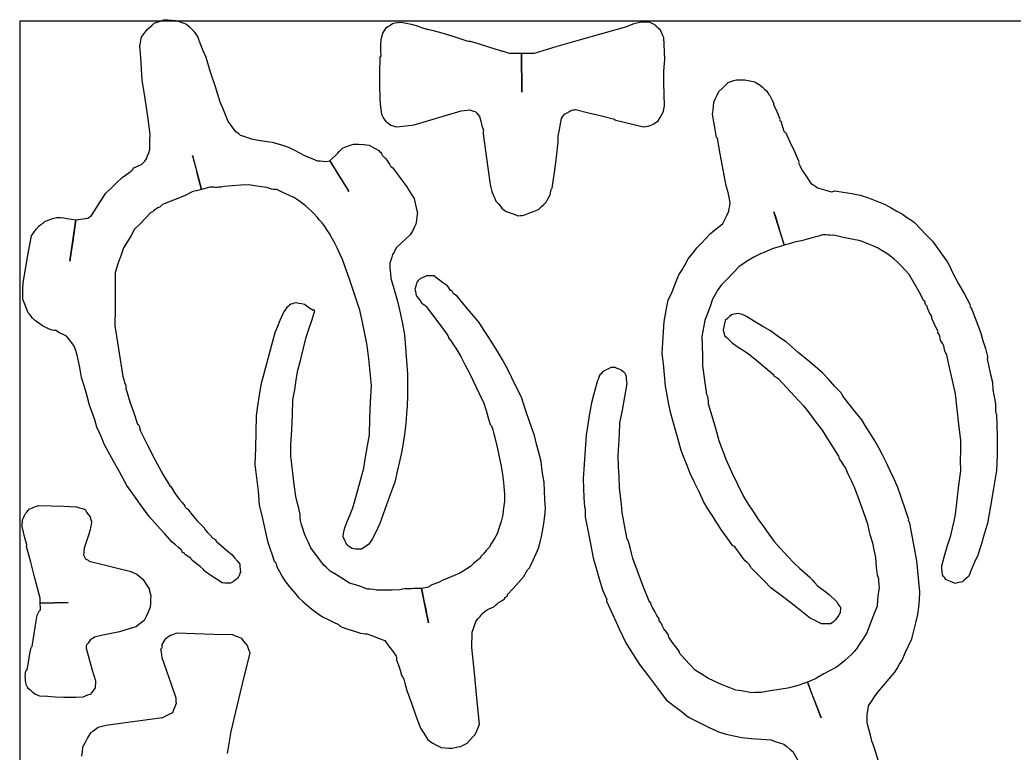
# Model space of a CAD drawing. Header units: millimetres. Extents: x 1 to 95, y 1 to 47.1.
# Drawn here: x 0.98 to 36.46, y 20.9 to 47.07 of the extents above; entities that cross this region are included whole.
import ezdxf

# ---------------------------------------------------------------- set-up
doc = ezdxf.new("R2010")
doc.units = ezdxf.units.MM

msp = doc.modelspace()

# ---------------------------------------------------------------- linework, layer by layer
at = {"flags": 128}
for points in [[(0.9829, 1.0166), (94.9829, 1.0166), (94.9829, 47.0166), (0.9829, 47.0166), (0.9829, 1.0166)], [(15.1694, 40.1759), (15.1502, 40.0502), (15.1303, 39.9168), (15.1114, 39.7776), (15.0523, 39.6575), (14.9873, 39.532), (14.9138, 39.3981), (14.7553, 39.2522), (14.5907, 39.0979), (14.4183, 38.9378), (14.3787, 38.8581), (14.3332, 38.7781), (14.2794, 38.6986), (14.2543, 38.5984), (14.2211, 38.4932), (14.1815, 38.3792), (14.1886, 38.2), (14.2033, 38.0207), (14.224, 37.8417), (14.3048, 37.563), (14.3859, 37.279), (14.4666, 36.9863), (14.5479, 36.6083), (14.6295, 36.2242), (14.7107, 35.8323), (14.7384, 35.3685), (14.7747, 34.8962), (14.8172, 34.4188), (14.8187, 34.0405), (14.8143, 33.6563), (14.8021, 33.2634), (14.7831, 33.0383), (14.7644, 32.8052), (14.7455, 32.5662), (14.7068, 32.2674), (14.6622, 31.9686), (14.6103, 31.6694), (14.532, 31.3107), (14.4481, 30.9459), (14.3561, 30.5731), (14.179, 30.0885), (14.0019, 29.5957), (13.8249, 29.097), (13.7462, 28.9174), (13.6614, 28.7377), (13.5683, 28.558), (13.5287, 28.4975), (13.4835, 28.4323), (13.4301, 28.3582), (13.3508, 28.2982), (13.2651, 28.2382), (13.1717, 28.1777), (13.0667, 28.1772), (12.953, 28.183), (12.8336, 28.1964), (12.7735, 28.2359), (12.7134, 28.2817), (12.6533, 28.3348), (12.613, 28.4201), (12.5671, 28.5138), (12.5127, 28.6129), (12.5321, 28.7326), (12.5574, 28.8519), (12.5908, 28.9717), (12.6751, 29.1912), (12.7682, 29.417), (12.8664, 29.65), (12.9897, 30.1151), (13.1213, 30.5872), (13.2587, 31.0656), (13.3163, 31.4646), (13.3802, 31.8631), (13.4523, 32.2618), (13.4698, 32.8395), (13.4928, 33.4235), (13.5241, 34.0148), (13.4821, 34.4926), (13.4344, 34.9704), (13.3783, 35.4481), (13.2966, 35.8659), (13.2093, 36.2837), (13.114, 36.7018), (12.932, 37.2382), (12.7503, 37.7753), (12.5686, 38.3123), (12.4882, 38.5109), (12.4017, 38.7158), (12.307, 38.9284), (12.2207, 39.0932), (12.1262, 39.266), (12.0259, 39.4451), (11.9458, 39.5642), (11.8596, 39.6891), (11.7652, 39.8223), (11.6792, 39.9213), (11.5854, 40.0265), (11.4851, 40.1394), (11.3851, 40.2388), (11.2792, 40.3378), (11.1651, 40.4368), (10.9194, 40.6149), (10.7855, 40.7141), (10.5801, 40.8127), (10.3666, 40.9113), (10.1469, 41.0099), (10.1068, 41.0096), (10.0673, 41.0097), (10.0272, 41.0092), (9.9615, 41.0291), (9.8877, 41.0543), (9.8083, 41.0879), (9.5888, 41.113), (9.3696, 41.1458), (9.1504, 41.185), (8.8654, 41.1633), (8.5729, 41.1422), (8.2743, 41.121), (8.1688, 41.0946), (8.0684, 41.0911), (8.0055, 41.0886), (7.9482, 41.09), (7.9057, 41.0961), (7.8375, 41.0975), (7.7637, 41.096), (7.4616, 41.019), (7.3617, 41.4017), (7.2983, 41.6552), (7.2837, 41.7308), (7.2618, 41.8039), (7.2252, 41.938), (7.2197, 41.958), (7.1887, 42.0647), (7.1741, 42.1232), (7.1472, 42.2256), (7.4616, 41.019), (7.2797, 40.9703), (7.1588, 40.939), (6.862, 40.7899), (6.4645, 40.6348), (6.0665, 40.4738), (6.0469, 40.4534), (6.0211, 40.4276), (5.9874, 40.3938), (5.9077, 40.3536), (5.8283, 40.3072), (5.7488, 40.2533), (5.7488, 40.2474), (5.743, 40.2332), (5.7292, 40.2134), (5.7092, 40.2133), (5.6836, 40.2072), (5.6496, 40.1929), (5.4652, 39.9929), (5.2729, 39.7933), (5.0748, 39.5931), (4.95, 39.3733), (4.8174, 39.1536), (4.6797, 38.9338), (4.5809, 38.6488), (4.483, 38.3554), (4.3847, 38.0564), (4.3875, 37.4189), (4.3839, 36.7818), (4.3733, 36.1442), (4.4616, 35.5472), (4.5579, 34.9446), (4.6602, 34.3336), (4.6865, 34.2339), (4.7207, 34.1289), (4.7615, 34.0153), (4.7618, 33.9556), (4.7677, 33.8956), (4.7817, 33.8362), (4.9091, 33.4384), (5.0444, 33.0405), (5.1854, 32.6427), (5.1918, 32.6371), (5.2057, 32.6233), (5.2257, 32.6034), (5.2458, 32.5375), (5.2659, 32.4643), (5.2863, 32.3844), (5.5477, 31.8679), (5.8146, 31.3513), (6.0899, 30.8348), (6.1701, 30.7093), (6.2507, 30.5764), (6.3305, 30.4376), (6.3369, 30.4375), (6.3706, 30.4179), (6.4365, 30.2986), (6.5113, 30.1795), (6.5915, 30.0605), (6.6778, 29.9553), (6.7718, 29.8419), (6.8718, 29.7228), (6.8719, 29.7031), (6.8777, 29.6831), (6.8919, 29.6633), (6.9119, 29.6434), (6.9377, 29.6234), (6.9718, 29.6039), (7.0778, 29.4651), (7.1923, 29.3258), (7.3123, 29.1874), (7.3923, 29.1078), (7.4781, 29.0224), (7.5722, 28.9298), (7.5723, 28.9095), (7.5783, 28.8897), (7.5922, 28.8699), (7.6786, 28.7707), (7.7725, 28.6715), (7.8724, 28.5724), (7.8988, 28.5523), (7.9325, 28.5327), (7.9725, 28.5131), (7.9726, 28.4933), (7.9785, 28.4729), (7.9925, 28.4534), (8.1725, 28.2952), (8.3586, 28.1364), (8.5525, 27.978), (8.6381, 27.8726), (8.7325, 27.7596), (8.833, 27.6404), (8.8332, 27.5551), (8.8394, 27.4612), (8.8539, 27.3619), (8.8344, 27.3161), (8.8143, 27.2622), (8.7946, 27.2024), (8.7753, 27.1765), (8.7495, 27.1424), (8.7161, 27.1022), (8.6501, 27.0621), (8.5766, 27.0162), (8.4973, 26.962), (8.3976, 26.9614), (8.2981, 26.9669), (8.1983, 26.9805), (7.9983, 27.1051), (7.799, 27.2377), (7.599, 27.3763), (7.579, 27.3961), (7.5592, 27.4217), (7.5389, 27.4554), (7.4133, 27.5546), (7.279, 27.6595), (7.1391, 27.7727), (7.1193, 27.7921), (7.0993, 27.8179), (7.079, 27.8518), (7.019, 27.8913), (6.9591, 27.9312), (6.8995, 27.9705), (6.8797, 27.9902), (6.8592, 28.0159), (6.8394, 28.0501), (6.8334, 28.0499), (6.8194, 28.0499), (6.7994, 28.05), (6.7796, 28.0754), (6.7597, 28.1091), (6.7392, 28.1487), (6.6393, 28.2342), (6.5331, 28.3274), (6.4193, 28.4265), (6.1534, 28.7237), (5.8788, 29.0273), (5.5987, 29.3392), (5.3384, 29.7018), (5.0719, 30.0733), (4.7969, 30.4506), (4.536, 30.9335), (4.2689, 31.424), (3.994, 31.9208), (3.9133, 32.1192), (3.8266, 32.324), (3.7322, 32.5367), (3.6514, 32.7955), (3.5648, 33.0538), (3.4697, 33.3121), (3.3826, 33.6366), (3.2877, 33.9688), (3.1866, 34.3068), (3.1456, 34.5119), (3.1048, 34.7248), (3.0236, 35.1028), (2.9772, 35.2618), (2.9231, 35.421), (2.8367, 35.54), (2.7424, 35.6591), (2.6423, 35.7779), (2.5226, 35.8373), (2.3968, 35.9026), (2.2629, 35.9756), (2.2029, 35.9814), (2.1376, 35.9946), (2.0637, 36.0146), (1.9777, 36.0539), (1.8836, 36.0996), (1.7842, 36.1526), (1.6643, 36.238), (1.5445, 36.3308), (1.4245, 36.43), (1.3845, 36.4899), (1.3384, 36.549), (1.2842, 36.6085), (1.2236, 36.7677), (1.1571, 36.9267), (1.0831, 37.0854), (1.0823, 37.2848), (1.0873, 37.4843), (1.1002, 37.6832), (1.1973, 38.2415), (1.2943, 38.7992), (1.3916, 39.3572), (1.4766, 39.477), (1.5695, 39.5969), (1.6686, 39.7172), (1.734, 39.7633), (1.808, 39.8172), (1.887, 39.8774), (1.9667, 39.9036), (2.052, 39.9381), (2.1455, 39.9781), (2.2859, 40.0129), (2.3708, 40.0171), (2.4284, 40.0189), (2.5521, 40.0008), (2.6757, 39.9825), (2.9846, 39.9321), (2.9103, 39.4159), (2.855, 39.0696), (2.8126, 38.7828), (2.7913, 38.6193), (2.7786, 38.564), (2.7722, 38.5173), (2.7637, 38.4514), (2.9846, 39.9321), (3.4059, 39.9899), (3.5388, 40.0841), (3.7032, 40.3437), (3.8751, 40.6094), (4.0531, 40.8831), (4.2378, 41.063), (4.4298, 41.2491), (4.6282, 41.443), (4.7475, 41.5234), (4.8665, 41.6093), (4.9858, 41.7037), (5.0056, 41.7237), (5.0252, 41.7495), (5.0454, 41.7836), (5.1306, 41.8239), (5.2238, 41.864), (5.3234, 41.9046), (5.3825, 41.9642), (5.4422, 42.0303), (5.5017, 42.1044), (5.5411, 42.2098), (5.5801, 42.3239), (5.6198, 42.4434), (5.6191, 42.6225), (5.624, 42.8018), (5.6371, 42.9812), (5.5483, 43.6181), (5.4523, 44.2608), (5.3493, 44.9116), (5.3281, 45.3161), (5.3, 45.728), (5.2647, 46.1462), (5.2839, 46.2457), (5.3034, 46.3456), (5.323, 46.4449), (5.3823, 46.5309), (5.4474, 46.6249), (5.5209, 46.7246), (5.6856, 46.8651), (5.7788, 46.9448), (5.8841, 46.9853), (5.9973, 47.0256), (6.117, 47.0661), (6.256, 47.0667), (6.3957, 47.0613), (6.5351, 47.0478), (6.6606, 47.0087), (6.7944, 46.9636), (6.9337, 46.9103), (7.02, 46.825), (7.1142, 46.7317), (7.2139, 46.6328), (7.2539, 46.573), (7.294, 46.5137), (7.334, 46.4539), (7.4213, 46.2155), (7.5153, 45.9768), (7.6167, 45.7383), (7.7782, 45.2152), (7.9456, 44.6846), (8.1213, 44.1474), (8.208, 43.9227), (8.3026, 43.6904), (8.403, 43.4517), (8.4836, 43.3328), (8.5694, 43.2134), (8.6636, 43.0945), (8.7235, 43.0552), (8.7837, 43.0092), (8.8436, 42.9559), (8.9696, 42.9164), (9.1028, 42.8712), (9.2425, 42.8181), (9.482, 42.7793), (9.7267, 42.7407), (9.9799, 42.702), (10.1853, 42.643), (10.3986, 42.5782), (10.6184, 42.5056), (10.7841, 42.421), (10.9575, 42.3277), (11.1373, 42.2295), (11.2828, 42.1703), (11.4364, 42.1049), (11.5959, 42.0321), (11.6958, 42.0324), (11.8012, 42.0267), (11.9149, 42.0137), (12.0431, 42.0386), (12.7212, 40.9437), (12.7196, 40.9413)], [(18.8932, 44.4887), (18.8749, 45.8625), (18.5807, 45.8637), (18.4539, 45.861), (18.4006, 45.8773), (18.3447, 45.8996), (18.2713, 45.9305), (18.2387, 45.9326), (18.2111, 45.9386), (17.7914, 46.0652), (17.3764, 46.1956), (17.0635, 46.2909), (16.9927, 46.2946), (16.9406, 46.302), (16.9074, 46.314), (16.4769, 46.4576), (16.0492, 46.5962), (15.7413, 46.6709), (15.6258, 46.7045), (15.5429, 46.7206), (15.5103, 46.7226), (15.3224, 46.7888), (15.1378, 46.8503), (14.9578, 46.905), (14.8279, 46.931), (14.7089, 46.9547), (14.5986, 46.9768), (14.4861, 46.9663), (14.3778, 46.9491), (14.2729, 46.927), (14.19, 46.8717), (14.107, 46.8164), (14.0244, 46.7614), (13.985, 46.6872), (13.9491, 46.6227), (13.9138, 46.5682), (13.894, 46.49), (13.8586, 46.3635), (13.8525, 46.1682), (13.853, 45.9772), (13.8585, 45.7893), (13.8418, 45.7538), (13.8307, 45.7229), (13.8254, 45.6953), (13.8194, 45.2124), (13.8198, 44.7342), (13.8253, 44.2593), (13.8438, 44.0632), (13.8643, 43.8779), (13.8861, 43.7013), (13.9296, 43.6106), (13.98, 43.5242), (14.0351, 43.4416), (14.1078, 43.3942), (14.1698, 43.3474), (14.2233, 43.3037), (14.3011, 43.2838), (14.3689, 43.2643), (14.4276, 43.2483), (14.6434, 43.2726), (14.8496, 43.2975), (15.046, 43.3256), (15.6095, 43.4856), (16.1698, 43.6511), (16.7252, 43.8229), (16.8379, 43.8333), (16.9412, 43.8468), (17.0346, 43.8613), (17.1008, 43.8339), (17.1638, 43.8113), (17.2222, 43.7952), (17.2831, 43.7399), (17.3391, 43.6814), (17.3879, 43.6184), (17.4268, 43.4527), (17.4705, 43.2905), (17.5205, 43.1323), (17.5146, 43.0805), (17.5118, 43.0378), (17.5098, 43.0055), (17.5921, 42.3899), (17.6775, 41.784), (17.7637, 41.1881), (17.7856, 41.0831), (17.8097, 40.9865), (17.8356, 40.901), (17.8821, 40.7954), (17.9239, 40.6965), (17.9625, 40.6026), (18.0455, 40.5142), (18.1198, 40.4272), (18.1836, 40.3431), (18.2334, 40.3043), (18.2833, 40.2656), (18.3324, 40.2272), (18.4767, 40.1796), (18.6143, 40.1277), (18.747, 40.0723), (18.8301, 40.0804), (18.9038, 40.0885), (18.9677, 40.0997), (19.139, 40.1661), (19.3103, 40.2325), (19.4815, 40.299), (19.5813, 40.3894), (19.675, 40.4756), (19.763, 40.5583), (19.8112, 40.6549), (19.857, 40.7406), (19.9014, 40.8179), (19.916, 40.8925), (19.9286, 40.9562), (19.9397, 41.0114), (19.9488, 41.0344), (19.9621, 41.0497), (19.9786, 41.0607), (20.0563, 41.6156), (20.1279, 42.1658), (20.1938, 42.7124), (20.1941, 42.7846), (20.1942, 42.8563), (20.1941, 42.9278), (20.2333, 43.1455), (20.2691, 43.3539), (20.3047, 43.5521), (20.343, 43.6018), (20.3817, 43.6517), (20.4202, 43.7014), (20.5115, 43.7448), (20.592, 43.7919), (20.6634, 43.8395), (20.7193, 43.8527), (20.7687, 43.8615), (20.8125, 43.8669), (21.2733, 43.7504), (21.7297, 43.6405), (22.1934, 43.5189), (22.2011, 43.5074), (22.2044, 43.5024), (22.547, 43.4198), (22.8899, 43.3366), (23.2321, 43.2539), (23.3205, 43.2652), (23.4005, 43.2778), (23.4697, 43.2924), (23.5767, 43.3474), (23.6743, 43.4052), (23.7623, 43.4638), (23.8284, 43.5799), (23.8899, 43.6924), (23.9445, 43.8008), (23.9594, 43.8754), (23.972, 43.9386), (23.9831, 43.9943), (23.9699, 44.4091), (23.961, 44.817), (23.9556, 45.2203), (23.972, 45.3748), (23.9872, 45.5212), (23.9999, 45.6566), (23.9866, 45.928), (23.9727, 46.1891), (23.9555, 46.441), (23.9169, 46.5351), (23.8732, 46.6255), (23.8231, 46.7117), (23.7625, 46.7667), (23.71, 46.8204), (23.6682, 46.8718), (23.5944, 46.9112), (23.5248, 46.9435), (23.4583, 46.9711), (23.3789, 46.9829), (23.3036, 46.9877), (23.232, 46.9878), (23.1079, 46.9698), (22.9947, 46.9491), (22.8897, 46.9269), (22.7958, 46.8884), (22.7066, 46.8534), (22.6243, 46.8221), (21.7793, 46.5819), (20.9368, 46.3411), (20.1002, 46.0991), (19.3307, 45.8637), (18.9031, 45.8625), (18.8749, 45.8625), (18.8932, 44.4887)], [(28.1347, 43.4606), (28.1723, 43.3382), (28.2095, 43.2163), (28.2469, 43.0947), (28.2599, 43.0743), (28.2766, 43.0613), (28.295, 43.0539), (28.4583, 42.7105), (28.6167, 42.369), (28.7676, 42.0311), (28.7729, 42.0072), (28.771, 41.9864), (28.7639, 41.9681), (28.8083, 41.8645), (28.8549, 41.7667), (28.9052, 41.6762), (29.0109, 41.527), (29.1093, 41.3811), (29.2023, 41.237), (29.2872, 41.1818), (29.3674, 41.1285), (29.4393, 41.0786), (29.6133, 41.0309), (29.7793, 40.9801), (29.9351, 40.9245), (29.9847, 40.9414), (30.0258, 40.9527), (30.0571, 40.962), (30.3621, 40.9202), (30.6641, 40.8707), (30.9632, 40.8164), (31.265, 40.7119), (31.5634, 40.5998), (31.8595, 40.4823), (32.0669, 40.357), (32.2712, 40.2395), (32.4705, 40.1327), (32.6227, 40.0296), (32.7692, 39.9285), (32.908, 39.8304), (33.1175, 39.6037), (33.3306, 39.384), (33.5456, 39.17), (33.7225, 38.9138), (33.9022, 38.6643), (34.0838, 38.4209), (34.1531, 38.2864), (34.2141, 38.155), (34.27, 38.0257), (34.4781, 37.6495), (34.6822, 37.2836), (34.8829, 36.9252), (34.8886, 36.9018), (34.8868, 36.8809), (34.8795, 36.8626), (34.9152, 36.7904), (34.9482, 36.728), (34.9763, 36.6742), (35.0693, 36.4233), (35.1624, 36.1717), (35.2558, 35.9203), (35.3469, 35.627), (35.431, 35.3368), (35.5096, 35.0482), (35.5098, 35.0115), (35.5062, 34.9852), (35.4988, 34.967), (35.5581, 34.686), (35.6205, 34.4107), (35.6856, 34.1427), (35.6884, 34.0411), (35.6938, 33.9466), (35.7012, 33.8582), (35.7372, 33.6785), (35.7707, 33.5092), (35.7989, 33.3475), (35.7991, 33.2408), (35.7992, 33.1334), (35.7999, 33.0261), (35.813, 33.006), (35.8238, 32.9949), (35.8292, 32.9927), (35.8453, 32.6011), (35.8554, 32.2116), (35.8584, 31.8245), (35.8504, 31.5339), (35.8395, 31.253), (35.8239, 30.9809), (35.7208, 30.343), (35.6144, 29.7142), (35.5032, 29.0941), (35.3936, 28.7094), (35.28, 28.3317), (35.1623, 27.965), (35.0467, 27.7113), (34.9404, 27.4595), (34.8429, 27.2135), (34.7559, 27.141), (34.6787, 27.0708), (34.6103, 27.0061), (34.4309, 26.9698), (34.355, 26.9574), (34.2444, 27.0012), (34.1333, 27.0451), (34.0219, 27.0894), (33.9811, 27.1484), (33.9404, 27.2075), (33.8995, 27.2665), (33.8866, 27.3789), (33.8784, 27.4827), (33.8728, 27.577), (33.975, 27.9435), (34.0835, 28.3077), (34.1989, 28.6692), (34.2574, 28.9244), (34.3138, 29.1742), (34.3674, 29.4164), (34.4262, 29.9435), (34.4882, 30.4612), (34.5551, 30.9703), (34.5504, 31.3364), (34.5517, 31.7002), (34.5597, 32.0613), (34.4899, 32.6244), (34.4249, 33.1793), (34.363, 33.7253), (34.2562, 34.1956), (34.1546, 34.6579), (34.0558, 35.1108), (34.0316, 35.1572), (34.0096, 35.1937), (33.9927, 35.2219), (33.9779, 35.2918), (33.9632, 35.3621), (33.9476, 35.4324), (33.912, 35.5045), (33.8733, 35.5689), (33.8326, 35.6282), (33.8177, 35.6983), (33.8026, 35.7685), (33.7874, 35.8384), (33.7741, 35.8592), (33.7582, 35.872), (33.7392, 35.8796), (33.7337, 35.9028), (33.7357, 35.9236), (33.743, 35.9421), (33.6629, 36.1025), (33.5906, 36.2599), (33.5233, 36.4149), (33.5178, 36.4386), (33.52, 36.4592), (33.5271, 36.4775), (33.4862, 36.537), (33.451, 36.5936), (33.4227, 36.6478), (33.3951, 36.723), (33.3724, 36.79), (33.3522, 36.8472), (33.3226, 36.8802), (33.2984, 36.9114), (33.2821, 36.9394), (33.2759, 36.9633), (33.278, 36.9841), (33.2852, 37.0024), (33.2722, 37.023), (33.2557, 37.0355), (33.2371, 37.0428), (33.064, 37.3624), (32.8877, 37.6743), (32.7094, 37.9807), (32.5644, 38.139), (32.4238, 38.2868), (32.2865, 38.4271), (32.177, 38.5285), (32.0642, 38.6228), (31.9493, 38.711), (31.8272, 38.7807), (31.7103, 38.8486), (31.6013, 38.9137), (31.3897, 39.0123), (31.1829, 39.101), (30.9792, 39.1817), (30.6665, 39.2412), (30.363, 39.3039), (30.0692, 39.3716), (30.0122, 39.3791), (29.9676, 39.3769), (29.8798, 39.3858), (29.8224, 39.3867), (29.736, 39.3964), (29.696, 39.3969), (29.648, 39.3926), (29.5773, 39.3802), (29.5703, 39.3786), (29.5553, 39.3735), (29.5448, 39.3702), (29.4936, 39.3507), (29.4382, 39.336), (29.3846, 39.3217), (29.1222, 39.2546), (28.8657, 39.1849), (28.6675, 39.1468), (28.5506, 39.1134), (28.5452, 39.1082), (28.4281, 39.075), (28.2536, 39.0209), (28.2355, 39.0808), (27.8896, 40.2186), (27.9402, 40.046), (27.975, 39.9359), (28.015, 39.8055), (28.0474, 39.6979), (28.1125, 39.4823), (28.2145, 39.1491), (28.2536, 39.0209), (28.0689, 38.9672), (27.9491, 38.9314), (27.8295, 38.8955), (27.672, 38.8231), (27.5372, 38.7694), (27.4083, 38.7134), (27.284, 38.6553), (27.1678, 38.5946), (27.0569, 38.5317), (26.9129, 38.4387), (26.7769, 38.3491), (26.6509, 38.2642), (26.4319, 38.036), (26.216, 37.8155), (26.002, 37.6004), (25.8913, 37.43), (25.7884, 37.2629), (25.6965, 37.1001), (25.6085, 36.8414), (25.5165, 36.5931), (25.4209, 36.3528), (25.3844, 36.1527), (25.3504, 35.9585), (25.3189, 35.7716), (25.3307, 35.4235), (25.3372, 35.0785), (25.3363, 34.7364), (25.3881, 34.3794), (25.4365, 34.0322), (25.4799, 33.6937), (25.4909, 33.6675), (25.5045, 33.6477), (25.5205, 33.6344), (25.5285, 33.5457), (25.5358, 33.4571), (25.5436, 33.3682), (25.6705, 32.9323), (25.7973, 32.4963), (25.9247, 32.0602), (26.0062, 31.8347), (26.0883, 31.6099), (26.1701, 31.3841), (26.3787, 30.9374), (26.589, 30.4959), (26.8027, 30.0618), (26.9719, 29.7868), (27.1443, 29.519), (27.3188, 29.2572), (27.5118, 28.9875), (27.7049, 28.7182), (27.8978, 28.4485), (28.1351, 28.1831), (28.3749, 27.9232), (28.6173, 27.6704), (28.8049, 27.4952), (28.9899, 27.3295), (29.1696, 27.1726), (29.2587, 27.073), (29.3476, 26.9736), (29.4368, 26.874), (29.6505, 26.7097), (29.8611, 26.5557), (30.13, 26.2986), (30.1955, 26.1934), (30.2636, 26.0953), (30.2604, 26.0325), (30.2565, 25.9697), (30.2534, 25.9069), (30.1978, 25.8215), (30.1428, 25.7365), (30.0872, 25.6514), (30.0233, 25.5977), (29.9618, 25.5513), (29.9027, 25.5103), (29.7955, 25.5101), (29.6884, 25.5097), (29.5812, 25.5093), (29.4457, 25.5845), (29.316, 25.6509), (29.1883, 25.7079), (28.7154, 26.0821), (28.2456, 26.4465), (27.7803, 26.8025), (27.5408, 27.0474), (27.307, 27.2842), (27.0756, 27.5108), (27.0512, 27.5573), (27.0292, 27.5936), (27.0126, 27.6217), (26.9344, 27.6954), (26.862, 27.7665), (26.7974, 27.8358), (26.6917, 27.9847), (26.5913, 28.1254), (26.4929, 28.2562), (26.4611, 28.284), (26.4318, 28.302), (26.4078, 28.3117), (26.2149, 28.5809), (26.0271, 28.8483), (25.8472, 29.1125), (25.6911, 29.3673), (25.535, 29.6221), (25.379, 29.8767), (25.2157, 30.22), (25.0553, 30.5559), (24.8994, 30.8812), (24.7951, 31.1583), (24.6888, 31.43), (24.579, 31.6943), (24.4573, 32.1429), (24.3327, 32.5847), (24.206, 33.0209), (24.1421, 33.346), (24.0782, 33.6712), (24.0145, 33.9965), (23.9804, 34.3959), (23.9434, 34.7898), (23.9044, 35.176), (23.9253, 35.5532), (23.9465, 35.9308), (23.9678, 36.3078), (24.0131, 36.5681), (24.0642, 36.8202), (24.1171, 37.0624), (24.2529, 37.3668), (24.3784, 37.6661), (24.4959, 37.9624), (24.6134, 38.1513), (24.726, 38.3424), (24.8304, 38.5367), (24.9392, 38.6648), (25.0407, 38.7961), (25.1365, 38.9293), (25.3044, 39.0984), (25.4628, 39.265), (25.6125, 39.4261), (25.7711, 39.5559), (25.9219, 39.6824), (26.0627, 39.8047), (26.1396, 39.9454), (26.2114, 40.0884), (26.2756, 40.2341), (26.2939, 40.3342), (26.3125, 40.4339), (26.3304, 40.5337), (26.2856, 40.7446), (26.2382, 40.9497), (26.1883, 41.1477), (26.0792, 41.72), (25.9743, 42.2823), (25.8731, 42.8366), (25.8597, 42.8573), (25.8491, 42.8676), (25.8437, 42.87), (25.7892, 43.1486), (25.742, 43.4244), (25.7007, 43.6977), (25.7153, 43.8422), (25.7295, 43.986), (25.7439, 44.1304), (25.8084, 44.2551), (25.8652, 44.3824), (25.9166, 44.5123), (26.0365, 44.6145), (26.1493, 44.7197), (26.2559, 44.827), (26.3576, 44.8663), (26.4558, 44.8982), (26.5519, 44.9243), (26.659, 44.9243), (26.7606, 44.9268), (26.8551, 44.9326), (26.9732, 44.9071), (27.0918, 44.8814), (27.2101, 44.8558), (27.2767, 44.808), (27.3402, 44.7676), (27.3991, 44.738), (27.4771, 44.6644), (27.5544, 44.5905), (27.6328, 44.5169), (27.6734, 44.4576), (27.7112, 44.4066), (27.7437, 44.3652), (27.7909, 44.2673), (27.8349, 44.1792), (27.8738, 44.0993), (27.88, 44.0759), (27.8778, 44.055), (27.8703, 44.0366), (27.9504, 43.8764), (28.0231, 43.7189), (28.0901, 43.5637), (28.0958, 43.5403), (28.0938, 43.5193), (28.0866, 43.5009), (28.0998, 43.4807), (28.1166, 43.4677), (28.1347, 43.4606)], [(12.7212, 40.9437), (12.7204, 40.9425), (12.6968, 40.9816), (12.6933, 40.9956), (12.6775, 41.0201), (12.6249, 41.106), (12.5619, 41.2042), (12.4918, 41.3181), (12.4252, 41.4268), (12.3603, 41.5268), (12.2937, 41.6372), (12.2149, 41.7616), (12.0431, 42.0386), (12.3316, 42.3139), (12.3774, 42.3742), (12.431, 42.434), (12.4905, 42.4942), (12.6154, 42.5345), (12.7487, 42.5811), (12.8881, 42.6354), (13.0673, 42.6302), (13.2526, 42.617), (13.4457, 42.5979), (13.5514, 42.5388), (13.6655, 42.4734), (13.7852, 42.4004), (13.8112, 42.3745), (13.8451, 42.3407), (13.8853, 42.3011), (13.8855, 42.2813), (13.8915, 42.2615), (13.9054, 42.2418), (13.9654, 42.1821), (14.0256, 42.1164), (14.0856, 42.0433), (14.1256, 41.9834), (14.1656, 41.9183), (14.206, 41.8442), (14.2259, 41.8248), (14.2858, 41.7855), (14.4461, 41.5668), (14.6125, 41.3426), (14.7871, 41.1104), (14.8671, 40.9712), (14.9533, 40.8324), (15.0477, 40.6931), (15.0882, 40.5281), (15.1284, 40.355), (15.1694, 40.1759)], [(12.7196, 40.9413), (12.7212, 40.9437)], [(13.1396, 25.1816), (13.2188, 25.1654), (13.2984, 25.1564), (13.3778, 25.1537), (13.5942, 25.067), (13.8047, 24.9863), (14.0075, 24.9142), (14.1412, 24.7302), (14.2746, 24.5467), (14.4082, 24.3627), (14.4204, 24.3087), (14.4248, 24.263), (14.4235, 24.2231), (14.4912, 24.0416), (14.5511, 23.8597), (14.605, 23.6791), (14.637, 23.624), (14.6616, 23.5775), (14.68, 23.5369), (14.7153, 23.3963), (14.7506, 23.2617), (14.7867, 23.135), (14.9509, 22.6775), (15.1152, 22.2276), (15.28, 21.7839), (15.3695, 21.6476), (15.4509, 21.519), (15.5267, 21.3973), (15.5983, 21.3408), (15.6627, 21.293), (15.721, 21.2511), (15.8192, 21.1947), (15.9167, 21.1454), (16.015, 21.1024), (16.1542, 21.0838), (16.2872, 21.0733), (16.4126, 21.0692), (16.5131, 21.1001), (16.6135, 21.1226), (16.7137, 21.1391), (16.7947, 21.1765), (16.8698, 21.2135), (16.9365, 21.2513), (17.0399, 21.3618), (17.1365, 21.4639), (17.2255, 21.5609), (17.2836, 21.6925), (17.3337, 21.8164), (17.3774, 21.9344), (17.2879, 22.854), (17.1983, 23.7676), (17.1084, 24.6729), (17.1143, 24.8522), (17.1202, 25.0313), (17.1261, 25.2104), (17.1702, 25.3486), (17.2144, 25.4867), (17.2591, 25.6248), (17.3352, 25.7019), (17.4035, 25.7792), (17.466, 25.857), (17.5274, 25.9147), (17.5888, 25.9665), (17.6501, 26.0103), (17.7311, 26.0476), (17.812, 26.0846), (17.8931, 26.1221), (17.955, 26.1795), (18.0099, 26.2318), (18.0572, 26.2762), (18.1324, 26.3133), (18.1995, 26.3511), (18.2606, 26.389), (18.2748, 26.408), (18.2814, 26.4282), (18.282, 26.4481), (18.3168, 26.4666), (18.3433, 26.4861), (18.3637, 26.5051), (18.3782, 26.5242), (18.3851, 26.5443), (18.3858, 26.564), (18.5861, 26.7767), (18.7781, 26.9898), (18.9643, 27.2027), (19.0069, 27.2812), (19.0495, 27.3593), (19.0919, 27.4375), (19.1327, 27.4761), (19.1681, 27.5147), (19.1951, 27.5539), (19.3026, 27.7894), (19.4038, 28.0195), (19.4964, 28.2416), (19.5433, 28.4391), (19.5892, 28.6307), (19.6351, 28.8149), (19.6779, 29.0925), (19.7129, 29.3643), (19.7415, 29.6282), (19.718, 29.9481), (19.7022, 30.2611), (19.6923, 30.5664), (19.6468, 30.821), (19.6089, 31.0673), (19.5772, 31.3073), (19.4936, 31.6233), (19.4178, 31.9303), (19.3483, 32.2316), (19.184, 32.6954), (19.0255, 33.1528), (18.875, 33.602), (18.7068, 33.9462), (18.5386, 34.2905), (18.3709, 34.6346), (18.2013, 34.9332), (18.0314, 35.2236), (17.8611, 35.508), (17.6903, 35.767), (17.5252, 36.0174), (17.3681, 36.2618), (17.0996, 36.5834), (16.8366, 36.8965), (16.5817, 37.2038), (16.5231, 37.2459), (16.471, 37.2872), (16.4265, 37.3288), (16.4132, 37.3492), (16.4078, 37.3686), (16.4085, 37.389), (16.389, 37.4035), (16.3691, 37.41), (16.3497, 37.4106), (16.3116, 37.4719), (16.2735, 37.5269), (16.2353, 37.574), (16.0658, 37.699), (15.9046, 37.8178), (15.7485, 37.9287), (15.655, 37.9318), (15.5693, 37.9345), (15.49, 37.9371), (15.3946, 37.8862), (15.3074, 37.8435), (15.2265, 37.8063), (15.1914, 37.7674), (15.1641, 37.7343), (15.1437, 37.7095), (15.1208, 37.6165), (15.098, 37.5314), (15.0755, 37.4523), (15.0928, 37.3725), (15.1104, 37.2979), (15.128, 37.2316), (15.1985, 37.1356), (15.2615, 37.048), (15.3187, 36.9663), (15.377, 36.9245), (15.4296, 36.883), (15.474, 36.8417), (15.7417, 36.4941), (16.0032, 36.1469), (16.2568, 35.7995), (16.2695, 35.7654), (16.2747, 35.7393), (16.2741, 35.7195), (16.3698, 35.597), (16.4598, 35.4745), (16.5411, 35.3522), (16.7105, 35.0477), (16.8739, 34.7494), (17.0301, 34.4591), (17.365, 33.737), (17.5329, 33.3869), (17.618, 33.125), (17.6954, 32.8693), (17.7667, 32.6218), (17.7861, 32.6013), (17.7997, 32.5871), (17.8052, 32.581), (17.8544, 32.4397), (17.8959, 32.2988), (17.931, 32.1586), (18.0135, 31.817), (18.0882, 31.4759), (18.1565, 31.1347), (18.2007, 30.8403), (18.2374, 30.5544), (18.268, 30.2743), (18.2774, 30.1403), (18.2793, 30.0147), (18.2754, 29.8954), (18.25, 29.7229), (18.2307, 29.558), (18.2196, 29.3991), (18.1519, 29.1684), (18.0848, 28.9452), (18.0179, 28.7282), (17.9128, 28.5582), (17.8138, 28.3963), (17.723, 28.2399), (17.6195, 28.1237), (17.5223, 28.013), (17.4333, 27.9102), (17.4188, 27.8912), (17.4122, 27.8711), (17.4115, 27.8512), (17.2887, 27.7556), (17.1723, 27.6597), (17.0631, 27.5641), (16.9266, 27.4746), (16.799, 27.3931), (16.6767, 27.3172), (16.4603, 27.225), (16.2524, 27.138), (16.0505, 27.059), (15.9661, 27.0129), (15.9144, 26.9838), (15.8462, 26.9628), (15.7481, 26.9318), (15.685, 26.9022), (15.6379, 26.8767), (15.6046, 26.8532), (15.583, 26.8375), (15.539, 26.824), (15.5011, 26.8103), (15.3103, 26.7766), (15.3476, 26.602), (15.3751, 26.4705), (15.4006, 26.343), (15.4339, 26.1919), (15.4496, 26.0918), (15.4771, 25.9878), (15.4967, 25.8818), (15.5163, 25.7837), (15.5636, 25.5522), (15.3103, 26.7766), (15.0251, 26.7737), (14.9572, 26.7649), (14.8807, 26.7668), (14.8022, 26.7649), (14.7179, 26.759), (14.6256, 26.7468), (14.5454, 26.7299), (14.2662, 26.7188), (13.987, 26.7141), (13.708, 26.7171), (13.5948, 26.7347), (13.4898, 26.7442), (13.3902, 26.7474), (13.1737, 26.8283), (12.9567, 26.9014), (12.7399, 26.9679), (12.5054, 27.1154), (12.2773, 27.2561), (12.0563, 27.389), (11.979, 27.4653), (11.9074, 27.5334), (11.8439, 27.595), (11.6775, 27.8137), (11.3662, 28.2285), (11.2788, 28.4107), (11.1987, 28.5864), (11.1245, 28.7544), (11.0759, 28.9092), (11.035, 29.0563), (10.9994, 29.1969), (10.9883, 29.277), (10.9848, 29.3505), (10.9869, 29.4164), (10.9341, 29.6375), (10.8816, 29.8521), (10.8283, 30.0592), (10.7683, 30.4798), (10.7163, 30.8936), (10.6699, 31.3), (10.6563, 31.5), (10.6491, 31.6991), (10.6495, 31.8986), (10.681, 32.4355), (10.7045, 32.9728), (10.7221, 33.5099), (10.7875, 33.8665), (10.8449, 34.2174), (10.8961, 34.5605), (11.0024, 34.9555), (11.1012, 35.3507), (11.194, 35.7461), (11.3038, 36.0612), (11.408, 36.377), (11.5039, 36.6927), (11.4843, 36.7071), (11.4705, 36.7137), (11.4646, 36.7138), (11.4503, 36.7005), (11.4441, 36.6947), (11.3331, 36.7721), (11.2299, 36.8413), (11.1324, 36.9042), (11.0331, 36.9272), (10.9343, 36.9503), (10.8354, 36.9735), (10.7749, 36.9556), (10.7149, 36.9376), (10.6547, 36.9198), (10.5995, 36.8815), (10.5523, 36.8432), (10.5111, 36.8048), (10.4548, 36.727), (10.4064, 36.6488), (10.3641, 36.5704), (10.2628, 36.3407), (10.1696, 36.1186), (10.0829, 35.9021), (9.9091, 35.2759), (9.7439, 34.6581), (9.5837, 34.0454), (9.5177, 33.6691), (9.4599, 33.2981), (9.4079, 32.9352), (9.4034, 32.3574), (9.3904, 31.7801), (9.3715, 31.2026), (9.4296, 30.7231), (9.4795, 30.2432), (9.5237, 29.7633), (9.6287, 29.3214), (9.7283, 28.8855), (9.8197, 28.4585), (9.9052, 28.2163), (9.9836, 27.9808), (10.0556, 27.7533), (10.0882, 27.7125), (10.1129, 27.6778), (10.1321, 27.6511), (10.1444, 27.6108), (10.1492, 27.5767), (10.1483, 27.551), (10.2425, 27.3744), (10.3368, 27.2061), (10.431, 27.0434), (10.6035, 26.8386), (10.7704, 26.6399), (10.9294, 26.4491), (11.0843, 26.3048), (11.2394, 26.1663), (11.3943, 26.0357), (11.5305, 25.9378), (11.661, 25.8477), (11.784, 25.764), (11.9797, 25.664), (12.1698, 25.5717), (12.3529, 25.4863), (12.3912, 25.4512), (12.4243, 25.4243), (12.4494, 25.4034), (12.6862, 25.3221), (12.9169, 25.2489), (13.1396, 25.1816)], [(31.6963, 20.3411), (31.4699, 21.1102), (31.4457, 21.1705), (31.4173, 21.2411), (31.3862, 21.3196), (31.3286, 21.5393), (31.2715, 21.7584), (31.2142, 21.9786), (31.2112, 22.073), (31.2117, 22.1751), (31.2143, 22.2822), (31.251, 22.4832), (31.2592, 22.588), (31.3686, 22.7424), (31.4813, 22.9041), (31.5966, 23.0718), (31.7932, 23.3121), (31.9971, 23.5495), (32.2064, 23.7851), (32.2878, 23.9236), (32.3711, 24.0675), (32.4581, 24.2188), (32.568, 24.4749), (32.6833, 24.7289), (32.8061, 24.9796), (32.8819, 25.2569), (32.9557, 25.544), (33.0241, 25.8396), (33.0532, 26.1088), (33.0765, 26.3807), (33.0926, 26.6556), (33.0536, 27.0192), (33.017, 27.3881), (32.9833, 27.7644), (32.9077, 28.2087), (32.825, 28.6563), (32.7364, 29.1058), (32.7258, 29.1321), (32.7095, 29.1611), (32.6864, 29.1923), (32.6943, 29.2111), (32.6965, 29.2313), (32.6916, 29.255), (32.5662, 29.6189), (32.4381, 29.9926), (32.3056, 30.3746), (32.1725, 30.6702), (32.0362, 30.9737), (31.8958, 31.2878), (31.7652, 31.5389), (31.6291, 31.7926), (31.4856, 32.0486), (31.3289, 32.2897), (31.1747, 32.536), (31.0237, 32.7896), (30.7959, 33.067), (30.5718, 33.3517), (30.3496, 33.6423), (30.3334, 33.6708), (30.3126, 33.708), (30.2894, 33.7546), (30.0644, 33.9877), (29.8426, 34.2282), (29.623, 34.4748), (29.1919, 34.8332), (28.7577, 35.1995), (28.3188, 35.5762), (28.1335, 35.6996), (27.95, 35.8278), (27.7701, 35.9635), (27.4875, 36.1286), (27.2001, 36.3019), (26.9105, 36.4847), (26.8189, 36.524), (26.7195, 36.5603), (26.6096, 36.5924), (26.5391, 36.5792), (26.4605, 36.5629), (26.3714, 36.5428), (26.3009, 36.4797), (26.2276, 36.4093), (26.152, 36.3336), (26.1283, 36.229), (26.1018, 36.1167), (26.0732, 35.9993), (26.0915, 35.9413), (26.1069, 35.8761), (26.1198, 35.8058), (26.214, 35.7218), (26.3056, 35.6325), (26.3944, 35.5359), (26.5797, 35.4131), (26.7708, 35.2878), (26.9693, 35.1591), (27.2752, 34.9127), (27.5782, 34.6592), (27.879, 34.3999), (27.8818, 34.3923), (27.8894, 34.374), (27.8998, 34.3474), (27.9418, 34.3293), (27.9887, 34.303), (28.0383, 34.2664), (28.3336, 33.9449), (28.634, 33.6206), (28.9424, 33.2928), (29.1646, 33.0028), (29.3862, 32.7119), (29.6086, 32.4216), (29.8046, 32.1207), (30.188, 31.501), (30.1986, 31.4745), (30.2068, 31.4433), (30.2119, 31.4038), (30.2829, 31.302), (30.3579, 31.1895), (30.4364, 31.0691), (30.5414, 30.8441), (30.6508, 30.6086), (30.7628, 30.3653), (30.9145, 29.9469), (31.0708, 29.5181), (31.2299, 29.0811), (31.2507, 28.9637), (31.2773, 28.8377), (31.3054, 28.7018), (31.3448, 28.5918), (31.3812, 28.4744), (31.415, 28.3516), (31.4446, 28.2021), (31.4776, 28.0426), (31.5142, 27.8752), (31.5242, 27.6976), (31.5402, 27.5174), (31.5634, 27.3341), (31.5762, 27.2636), (31.5948, 27.1906), (31.6206, 27.1144), (31.6236, 27.0198), (31.6289, 26.9157), (31.6386, 26.8031), (31.6126, 26.5911), (31.589, 26.3694), (31.5701, 26.1389), (31.4422, 25.8257), (31.3211, 25.5089), (31.2061, 25.1899), (31.083, 25.0045), (30.958, 24.8134), (30.8289, 24.6153), (30.7452, 24.5209), (30.6537, 24.4236), (30.5515, 24.3223), (30.4156, 24.2072), (30.2715, 24.0894), (30.1173, 23.9671), (29.8922, 23.8468), (29.6673, 23.7267), (29.4482, 23.6008), (29.366, 23.5542), (29.2499, 23.5078), (29.0804, 23.4344), (29.1296, 23.3109), (29.2094, 23.0955), (29.3515, 22.7436), (29.5731, 22.16), (29.0804, 23.4344), (29.0719, 23.4336)], [(29.0719, 23.4336), (29.0804, 23.4344), (28.9016, 23.3688), (28.7854, 23.3224), (28.6626, 23.2856), (28.5219, 23.2497), (28.3858, 23.2154), (28.0769, 23.1678), (27.7577, 23.1164), (27.4308, 23.0613), (27.3236, 23.0643), (27.2139, 23.0616), (27.1013, 23.0513), (26.9209, 23.0858), (26.733, 23.1162), (26.5341, 23.1433), (26.2938, 23.2397), (26.0452, 23.3318), (25.5589, 23.5621), (25.3238, 23.7064), (25.0831, 23.853), (24.8999, 24.0469), (24.7122, 24.2509), (24.5214, 24.463), (24.5238, 24.4834), (24.519, 24.5074), (24.5085, 24.5334), (24.3833, 24.6957), (24.2603, 24.8633), (24.1402, 25.0387), (24.1295, 25.0645), (24.1218, 25.0963), (24.1167, 25.135), (24.072, 25.1979), (24.02, 25.2637), (23.9626, 25.3314), (23.9364, 25.386), (23.9049, 25.4493), (23.871, 25.5224), (23.8425, 25.5563), (23.8138, 25.5903), (23.7849, 25.6245), (23.7927, 25.6425), (23.7949, 25.6635), (23.7903, 25.6874), (23.7141, 25.8132), (23.6359, 25.9481), (23.5526, 26.0927), (23.5314, 26.1449), (23.5132, 26.2026), (23.4977, 26.2679), (23.4796, 26.2758), (23.4581, 26.2914), (23.4322, 26.3174), (23.2365, 26.82), (23.0435, 27.3301), (22.8532, 27.8455), (22.8062, 28.0387), (22.7561, 28.2404), (22.7021, 28.4518), (22.6911, 28.4781), (22.6754, 28.5068), (22.6519, 28.5383), (22.5897, 28.847), (22.5295, 29.1613), (22.4727, 29.4824), (22.4463, 29.7755), (22.4154, 30.0709), (22.3763, 30.3692), (22.3638, 30.743), (22.3475, 31.125), (22.3277, 31.5169), (22.3538, 31.896), (22.3752, 32.2834), (22.3938, 32.681), (22.4828, 33.1411), (22.5691, 33.609), (22.6509, 34.0874), (22.6405, 34.1633), (22.6331, 34.2472), (22.628, 34.3358), (22.6171, 34.3618), (22.6039, 34.396), (22.5861, 34.4405), (22.5391, 34.4827), (22.4864, 34.5267), (22.4267, 34.5741), (22.3664, 34.6001), (22.2989, 34.6292), (22.2254, 34.6605), (22.1809, 34.658), (22.131, 34.6579), (22.0737, 34.6605), (21.9818, 34.6133), (21.8803, 34.5637), (21.7702, 34.5094), (21.7491, 34.4747), (21.7182, 34.4385), (21.6788, 34.397), (21.6528, 34.3365), (21.6237, 34.2688), (21.5923, 34.1956)], [(21.5923, 34.1956), (21.5241, 33.9366), (21.453, 33.6699), (21.3796, 33.398), (21.3091, 33.0166), (21.2456, 32.632), (21.188, 32.2448), (21.1487, 31.7349), (21.1139, 31.2149), (21.0821, 30.6866), (21.0925, 30.3569), (21.106, 30.0198), (21.1231, 29.6718), (21.1287, 29.6694), (21.1392, 29.6588), (21.152, 29.6377), (21.155, 29.5434), (21.1547, 29.4416), (21.1517, 29.3345), (21.2483, 28.8529), (21.3421, 28.364), (21.4334, 27.8699), (21.54, 27.4987), (21.6524, 27.1188), (21.7667, 26.7296), (21.8141, 26.6225), (21.8667, 26.5068), (21.921, 26.3817), (21.9131, 26.3634), (21.9107, 26.3428), (21.9158, 26.3187), (22.1403, 25.8324), (22.3681, 25.338), (22.5994, 24.833), (22.7597, 24.5844), (22.9234, 24.3255), (23.0909, 24.0585), (23.4093, 23.6398), (23.7282, 23.2213), (24.0468, 22.8025), (24.3081, 22.6037), (24.5726, 22.3969), (24.8413, 22.1793), (25.1994, 22.0039), (25.5576, 21.8286), (25.9157, 21.6532), (26.1875, 21.5796), (26.4618, 21.5119), (26.7393, 21.4511), (27.0792, 21.42), (27.4296, 21.3934), (27.7877, 21.3692), (27.9366, 21.3122), (28.0886, 21.2619), (28.2429, 21.2173), (28.3422, 21.1312), (28.4493, 21.0417), (28.5615, 20.9502), (28.7704, 20.5788)], [(1.0588, 28.9833), (1.065, 29.0745), (1.0721, 29.154), (1.08, 29.2259), (1.1164, 29.2993), (1.1524, 29.3728), (1.1883, 29.4472), (1.2357, 29.5035), (1.2776, 29.5535), (1.3162, 29.5994), (1.4347, 29.648), (1.544, 29.6941), (1.6435, 29.7411), (2.097, 29.7239), (2.5511, 29.7066), (3.0047, 29.6893), (3.1067, 29.6561), (3.2085, 29.6226), (3.3101, 29.5888), (3.3645, 29.4988), (3.4245, 29.415), (3.4879, 29.3358), (3.5079, 29.2667), (3.5236, 29.2016), (3.5327, 29.1419), (3.5228, 29.0462), (3.5067, 28.9557), (3.4859, 28.8689), (3.4168, 28.6409), (3.3454, 28.4231), (3.2741, 28.2147), (3.2682, 28.1238), (3.2608, 28.0436), (3.2526, 27.9727), (3.2812, 27.9227), (3.3035, 27.878), (3.321, 27.8368), (3.3759, 27.8093), (3.4211, 27.7792), (3.4561, 27.7499), (3.943, 27.6266), (4.4238, 27.5089), (4.9005, 27.3948), (4.9942, 27.3604), (5.0761, 27.3253), (5.1499, 27.2892), (5.2261, 27.2251), (5.3025, 27.1611), (5.3785, 27.0972), (5.4552, 26.9805), (5.5255, 26.8696), (5.5913, 26.7624), (5.6131, 26.6737), (5.6343, 26.5962), (5.6542, 26.5271), (5.6492, 26.376), (5.6415, 26.2335), (5.6345, 26.1017), (5.5641, 25.9344), (5.4931, 25.7783), (5.4212, 25.6304), (5.3185, 25.5608), (5.2218, 25.486), (5.1298, 25.4075), (4.9231, 25.3472), (4.7247, 25.2873), (4.5374, 25.2288), (4.2358, 25.1703), (3.9403, 25.1059), (3.6493, 25.0388), (3.5957, 25.0057), (3.5458, 24.9772), (3.5009, 24.9549), (3.4602, 24.8846), (3.4139, 24.8202), (3.3624, 24.7589), (3.3524, 24.7158), (3.3454, 24.6773), (3.3442, 24.6444), (3.4534, 24.2484), (3.5678, 23.8584), (3.6863, 23.4725), (3.6801, 23.3816), (3.6728, 23.3018), (3.6649, 23.2306), (3.6116, 23.1454), (3.552, 23.0654), (3.4879, 22.9891), (3.3955, 22.9626), (3.3091, 22.9311), (3.2274, 22.8956), (2.9878, 22.8889), (2.7566, 22.8831), (2.5364, 22.8779), (2.2467, 22.895), (1.9682, 22.9134), (1.6981, 22.9323), (1.6393, 22.9557), (1.5852, 22.9751), (1.5374, 22.9891), (1.4504, 23.0622), (1.3695, 23.1301), (1.2934, 23.1941), (1.2604, 23.248), (1.2321, 23.2977), (1.2097, 23.3425), (1.1987, 23.4218), (1.187, 23.4916), (1.1774, 23.5517), (1.175, 23.6316), (1.1782, 23.7072), (1.1862, 23.7786), (1.2009, 23.818), (1.2219, 23.8522), (1.2477, 23.883), (1.2865, 24.1363), (1.3276, 24.38), (1.368, 24.6142), (1.3826, 24.6535), (1.3998, 24.6831), (1.4168, 24.7032), (1.478, 25.0859), (1.5392, 25.4589), (1.6022, 25.8217), (1.6381, 25.8957), (1.6748, 25.961), (1.7128, 26.015), (1.7133, 26.0579), (1.7104, 26.2481), (1.7125, 26.2478)], [(2.7082, 26.271), (2.2094, 26.2596), (1.7104, 26.2481), (1.7038, 26.4328), (1.5155, 27.1429), (1.3677, 27.7098), (1.2192, 28.2761), (1.2256, 28.3149), (1.2272, 28.3477), (1.2246, 28.3757), (1.1644, 28.5826), (1.1087, 28.7854), (1.0588, 28.9833)], [(1.7125, 26.2478), (1.7104, 26.2481), (2.7082, 26.271)], [(8.3854, 20.885), (8.5168, 21.6748), (8.6861, 22.3727), (8.8559, 23.0705), (9.0253, 23.7687), (9.1946, 24.4666), (9.1612, 24.5625), (9.1305, 24.6532), (9.1039, 24.7367), (9.0291, 24.8245), (8.963, 24.9079), (8.9073, 24.9905), (8.788, 25.0355), (8.6768, 25.0781), (8.5768, 25.1186), (7.9018, 25.1354), (7.2346, 25.1563), (6.5721, 25.1798), (6.4589, 25.1362), (6.3543, 25.0903), (6.2603, 25.0418), (6.2333, 25.0093), (6.2022, 24.9839), (6.1678, 24.9635), (6.1245, 24.892), (6.0853, 24.829), (6.0475, 24.7763), (6.0503, 24.732), (6.0504, 24.6927), (6.0467, 24.6602), (6.0367, 24.6379), (6.0227, 24.6226), (6.0055, 24.6123), (6.0222, 24.5067), (6.0355, 24.4058), (6.0452, 24.312), (6.2135, 23.8325), (6.3816, 23.3539), (6.5496, 22.8747), (6.546, 22.803), (6.5472, 22.7345), (6.5558, 22.6698), (6.5109, 22.5504), (6.4679, 22.4392), (6.4278, 22.3393), (6.3006, 22.2798), (6.1827, 22.2169), (6.0749, 22.1529), (5.4491, 22.0759), (4.8327, 21.9953), (4.2261, 21.9132), (4.0664, 21.8814), (3.918, 21.8465), (3.7777, 21.8097), (3.6827, 21.7367), (3.5878, 21.6738), (3.497, 21.62), (3.3986, 21.4455), (3.3072, 21.2758), (3.2209, 21.1089), (3.2035, 20.9433), (3.1868, 20.7876)]]:
    msp.add_lwpolyline(points, dxfattribs=at)

doc.saveas('drawing.dxf')
